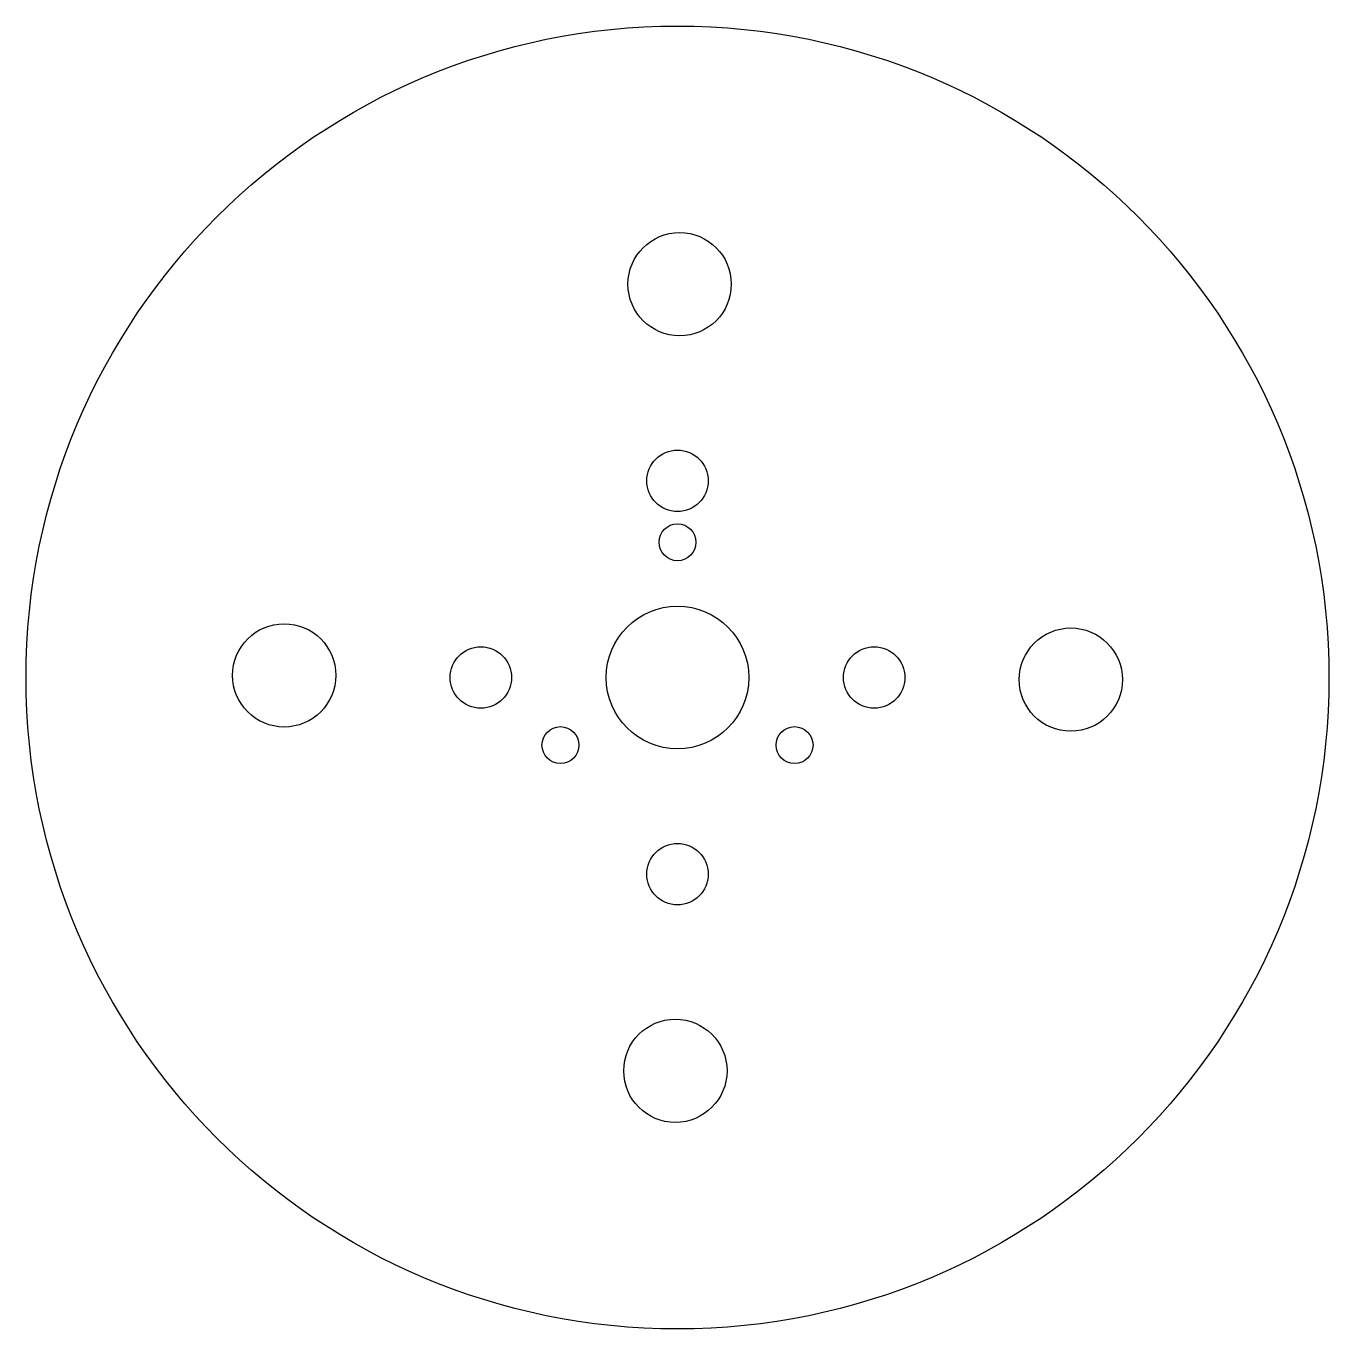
# Model space of a CAD drawing. Header units: millimetres. Extents: x -26.5 to 26.5, y -26.5 to 26.5.
import ezdxf

# ---------------------------------------------------------------- set-up
doc = ezdxf.new("R2010")
doc.units = ezdxf.units.MM

msp = doc.modelspace()

# ---------------------------------------------------------------- linework, layer by layer
for centre, radius in [((0, 0), 26.5), ((0.086, 16), 2.1), ((0, 8), 1.25), ((0, 5.5), 0.75), ((0, 0), 2.9), ((-16, 0.086), 2.1), ((16, -0.086), 2.1), ((-8, 0), 1.25), ((8, 0), 1.25), ((-4.763, -2.75), 0.75), ((4.763, -2.75), 0.75), ((0, -8), 1.25), ((-0.086, -16), 2.1)]:
    msp.add_circle(centre, radius)

doc.saveas('drawing.dxf')
